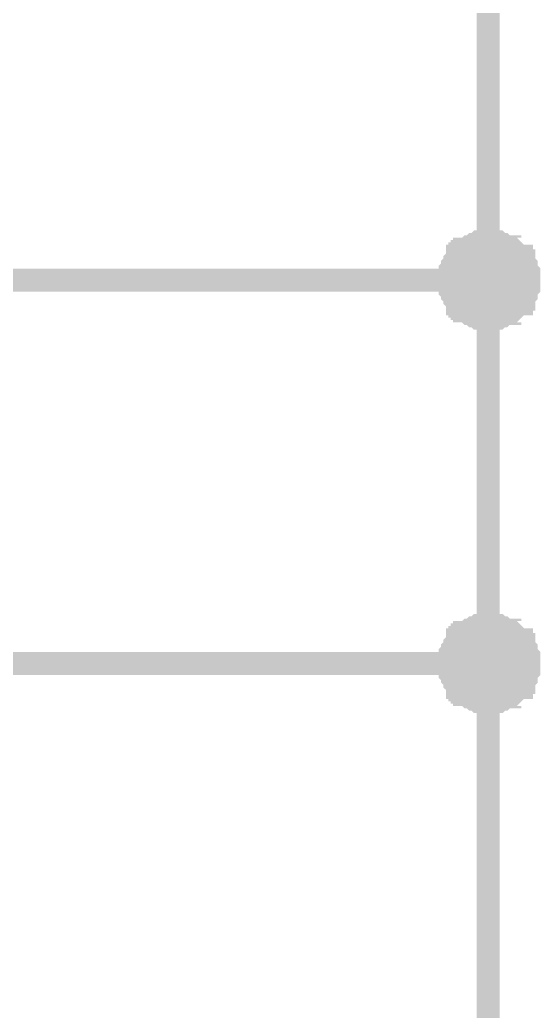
# Model space of a CAD drawing. Extents: x 260 to 1101, y 70 to 664.
# Drawn here: x 910.38 to 917.17, y 437.25 to 450.18 of the extents above; entities that cross this region are included whole.
import ezdxf

# ---------------------------------------------------------------- set-up
doc = ezdxf.new("R2010")
doc.units = 0
doc.header["$MEASUREMENT"] = 0
doc.layers.add('Sheet', color=255, linetype='CONTINUOUS')

msp = doc.modelspace()

# ---------------------------------------------------------------- linework, layer by layer
at = {"layer": 'Sheet'}
for points, const_width in [([(906.49, 451.786), (916.49, 451.786), (916.49, 446.784)], 0.3), ([(915.993, 446.784), (915.993, 446.815), (915.993, 446.847), (915.993, 446.847), (915.993, 446.878), (915.993, 446.909), (916.024, 446.94), (916.024, 446.971), (916.024, 446.971), (916.055, 447.002), (916.055, 447.033), (916.055, 447.033), (916.087, 447.064), (916.087, 447.095), (916.118, 447.095), (916.118, 447.126), (916.149, 447.126), (916.149, 447.157), (916.18, 447.157), (916.18, 447.188), (916.211, 447.188), (916.242, 447.219), (916.242, 447.219), (916.273, 447.219), (916.304, 447.25), (916.304, 447.25), (916.335, 447.25), (916.366, 447.281), (916.397, 447.281), (916.428, 447.281), (916.428, 447.281), (916.459, 447.281), (916.49, 447.281)], 0.3), ([(915.993, 446.784), (915.993, 446.815), (915.993, 446.847), (915.993, 446.847), (915.993, 446.878), (915.993, 446.909), (916.024, 446.94), (916.024, 446.971), (916.024, 446.971), (916.055, 447.002), (916.055, 447.033), (916.055, 447.033), (916.087, 447.064), (916.087, 447.095), (916.118, 447.095), (916.118, 447.126), (916.149, 447.126), (916.149, 447.157), (916.18, 447.157), (916.18, 447.188), (916.211, 447.188), (916.242, 447.219), (916.242, 447.219), (916.273, 447.219), (916.304, 447.25), (916.304, 447.25), (916.335, 447.25), (916.366, 447.281), (916.397, 447.281), (916.428, 447.281), (916.428, 447.281), (916.459, 447.281), (916.49, 447.281)], 0.3), ([(915.993, 446.784), (915.993, 446.815), (915.993, 446.847), (915.993, 446.847), (915.993, 446.878), (915.993, 446.909), (916.024, 446.94), (916.024, 446.971), (916.024, 446.971), (916.055, 447.002), (916.055, 447.033), (916.055, 447.033), (916.087, 447.064), (916.087, 447.095), (916.118, 447.095), (916.118, 447.126), (916.149, 447.126), (916.149, 447.157), (916.18, 447.157), (916.18, 447.188), (916.211, 447.188), (916.242, 447.219), (916.242, 447.219), (916.273, 447.219), (916.304, 447.25), (916.304, 447.25), (916.335, 447.25), (916.366, 447.281), (916.397, 447.281), (916.428, 447.281), (916.428, 447.281), (916.459, 447.281), (916.49, 447.281)], 0.3), ([(915.993, 446.784), (915.993, 446.815), (915.993, 446.847), (915.993, 446.847), (915.993, 446.878), (915.993, 446.909), (916.024, 446.94), (916.024, 446.971), (916.024, 446.971), (916.055, 447.002), (916.055, 447.033), (916.055, 447.033), (916.087, 447.064), (916.087, 447.095), (916.118, 447.095), (916.118, 447.126), (916.149, 447.126), (916.149, 447.157), (916.18, 447.157), (916.18, 447.188), (916.211, 447.188), (916.242, 447.219), (916.242, 447.219), (916.273, 447.219), (916.304, 447.25), (916.304, 447.25), (916.335, 447.25), (916.366, 447.281), (916.397, 447.281), (916.428, 447.281), (916.428, 447.281), (916.459, 447.281), (916.49, 447.281)], 0.3), ([(916.49, 447.281), (916.49, 447.281)], 0.3), ([(916.49, 447.281), (916.521, 447.281), (916.552, 447.281), (916.552, 447.281), (916.583, 447.281), (916.615, 447.281), (916.646, 447.25), (916.677, 447.25), (916.677, 447.25), (916.708, 447.219), (916.739, 447.219), (916.77, 447.219), (916.77, 447.188), (916.801, 447.188), (916.832, 447.157), (916.832, 447.157), (916.863, 447.126), (916.863, 447.126), (916.894, 447.095), (916.925, 447.095), (916.925, 447.064), (916.925, 447.033), (916.956, 447.033), (916.956, 447.002), (916.987, 446.971), (916.987, 446.971), (916.987, 446.94), (916.987, 446.909), (917.018, 446.878), (917.018, 446.847), (917.018, 446.847), (917.018, 446.815), (917.018, 446.784)], 0.3), ([(916.49, 447.281), (916.49, 447.281)], 0.3), ([(916.49, 447.281), (916.521, 447.281), (916.552, 447.281), (916.552, 447.281), (916.583, 447.281), (916.615, 447.281), (916.646, 447.25), (916.677, 447.25), (916.677, 447.25), (916.708, 447.219), (916.739, 447.219), (916.77, 447.219), (916.77, 447.188), (916.801, 447.188), (916.832, 447.157), (916.832, 447.157), (916.863, 447.126), (916.863, 447.126), (916.894, 447.095), (916.925, 447.095), (916.925, 447.064), (916.925, 447.033), (916.956, 447.033), (916.956, 447.002), (916.987, 446.971), (916.987, 446.971), (916.987, 446.94), (916.987, 446.909), (917.018, 446.878), (917.018, 446.847), (917.018, 446.847), (917.018, 446.815), (917.018, 446.784)], 0.3), ([(916.49, 447.281), (916.49, 447.281)], 0.3), ([(916.49, 447.281), (916.521, 447.281), (916.552, 447.281), (916.552, 447.281), (916.583, 447.281), (916.615, 447.281), (916.646, 447.25), (916.677, 447.25), (916.677, 447.25), (916.708, 447.219), (916.739, 447.219), (916.77, 447.219), (916.77, 447.188), (916.801, 447.188), (916.832, 447.157), (916.832, 447.157), (916.863, 447.126), (916.863, 447.126), (916.894, 447.095), (916.925, 447.095), (916.925, 447.064), (916.925, 447.033), (916.956, 447.033), (916.956, 447.002), (916.987, 446.971), (916.987, 446.971), (916.987, 446.94), (916.987, 446.909), (917.018, 446.878), (917.018, 446.847), (917.018, 446.847), (917.018, 446.815), (917.018, 446.784)], 0.3), ([(916.49, 447.281), (916.49, 447.281)], 0.3), ([(916.49, 447.281), (916.521, 447.281), (916.552, 447.281), (916.552, 447.281), (916.583, 447.281), (916.615, 447.281), (916.646, 447.25), (916.677, 447.25), (916.677, 447.25), (916.708, 447.219), (916.739, 447.219), (916.77, 447.219), (916.77, 447.188), (916.801, 447.188), (916.832, 447.157), (916.832, 447.157), (916.863, 447.126), (916.863, 447.126), (916.894, 447.095), (916.925, 447.095), (916.925, 447.064), (916.925, 447.033), (916.956, 447.033), (916.956, 447.002), (916.987, 446.971), (916.987, 446.971), (916.987, 446.94), (916.987, 446.909), (917.018, 446.878), (917.018, 446.847), (917.018, 446.847), (917.018, 446.815), (917.018, 446.784)], 0.3), ([(915.993, 446.784), (915.993, 446.815), (915.993, 446.847), (915.993, 446.847), (915.993, 446.878), (915.993, 446.909), (916.024, 446.94), (916.024, 446.971), (916.024, 446.971), (916.055, 447.002), (916.055, 447.033), (916.055, 447.033), (916.087, 447.064), (916.087, 447.095), (916.118, 447.095), (916.118, 447.126), (916.149, 447.126), (916.149, 447.157), (916.18, 447.157), (916.18, 447.188), (916.211, 447.188), (916.242, 447.219), (916.242, 447.219), (916.273, 447.219), (916.304, 447.25), (916.304, 447.25), (916.335, 447.25), (916.366, 447.281), (916.397, 447.281), (916.428, 447.281), (916.428, 447.281), (916.459, 447.281), (916.49, 447.281)], 0.0991), ([(915.993, 446.784), (915.993, 446.815), (915.993, 446.847), (915.993, 446.847), (915.993, 446.878), (915.993, 446.909), (916.024, 446.94), (916.024, 446.971), (916.024, 446.971), (916.055, 447.002), (916.055, 447.033), (916.055, 447.033), (916.087, 447.064), (916.087, 447.095), (916.118, 447.095), (916.118, 447.126), (916.149, 447.126), (916.149, 447.157), (916.18, 447.157), (916.18, 447.188), (916.211, 447.188), (916.242, 447.219), (916.242, 447.219), (916.273, 447.219), (916.304, 447.25), (916.304, 447.25), (916.335, 447.25), (916.366, 447.281), (916.397, 447.281), (916.428, 447.281), (916.428, 447.281), (916.459, 447.281), (916.49, 447.281)], 0.0991), ([(915.993, 446.784), (915.993, 446.815), (915.993, 446.847), (915.993, 446.847), (915.993, 446.878), (915.993, 446.909), (916.024, 446.94), (916.024, 446.971), (916.024, 446.971), (916.055, 447.002), (916.055, 447.033), (916.055, 447.033), (916.087, 447.064), (916.087, 447.095), (916.118, 447.095), (916.118, 447.126), (916.149, 447.126), (916.149, 447.157), (916.18, 447.157), (916.18, 447.188), (916.211, 447.188), (916.242, 447.219), (916.242, 447.219), (916.273, 447.219), (916.304, 447.25), (916.304, 447.25), (916.335, 447.25), (916.366, 447.281), (916.397, 447.281), (916.428, 447.281), (916.428, 447.281), (916.459, 447.281), (916.49, 447.281)], 0.0991), ([(915.993, 446.784), (915.993, 446.815), (915.993, 446.847), (915.993, 446.847), (915.993, 446.878), (915.993, 446.909), (916.024, 446.94), (916.024, 446.971), (916.024, 446.971), (916.055, 447.002), (916.055, 447.033), (916.055, 447.033), (916.087, 447.064), (916.087, 447.095), (916.118, 447.095), (916.118, 447.126), (916.149, 447.126), (916.149, 447.157), (916.18, 447.157), (916.18, 447.188), (916.211, 447.188), (916.242, 447.219), (916.242, 447.219), (916.273, 447.219), (916.304, 447.25), (916.304, 447.25), (916.335, 447.25), (916.366, 447.281), (916.397, 447.281), (916.428, 447.281), (916.428, 447.281), (916.459, 447.281), (916.49, 447.281)], 0.0991), ([(916.49, 447.281), (916.49, 447.281)], 0.0991), ([(916.49, 447.281), (916.521, 447.281), (916.552, 447.281), (916.552, 447.281), (916.583, 447.281), (916.615, 447.281), (916.646, 447.25), (916.677, 447.25), (916.677, 447.25), (916.708, 447.219), (916.739, 447.219), (916.77, 447.219), (916.77, 447.188), (916.801, 447.188), (916.832, 447.157), (916.832, 447.157), (916.863, 447.126), (916.863, 447.126), (916.894, 447.095), (916.925, 447.095), (916.925, 447.064), (916.925, 447.033), (916.956, 447.033), (916.956, 447.002), (916.987, 446.971), (916.987, 446.971), (916.987, 446.94), (916.987, 446.909), (917.018, 446.878), (917.018, 446.847), (917.018, 446.847), (917.018, 446.815), (917.018, 446.784)], 0.0991), ([(916.49, 447.281), (916.49, 447.281)], 0.0991), ([(916.49, 447.281), (916.521, 447.281), (916.552, 447.281), (916.552, 447.281), (916.583, 447.281), (916.615, 447.281), (916.646, 447.25), (916.677, 447.25), (916.677, 447.25), (916.708, 447.219), (916.739, 447.219), (916.77, 447.219), (916.77, 447.188), (916.801, 447.188), (916.832, 447.157), (916.832, 447.157), (916.863, 447.126), (916.863, 447.126), (916.894, 447.095), (916.925, 447.095), (916.925, 447.064), (916.925, 447.033), (916.956, 447.033), (916.956, 447.002), (916.987, 446.971), (916.987, 446.971), (916.987, 446.94), (916.987, 446.909), (917.018, 446.878), (917.018, 446.847), (917.018, 446.847), (917.018, 446.815), (917.018, 446.784)], 0.0991), ([(916.49, 447.281), (916.49, 447.281)], 0.0991), ([(916.49, 447.281), (916.521, 447.281), (916.552, 447.281), (916.552, 447.281), (916.583, 447.281), (916.615, 447.281), (916.646, 447.25), (916.677, 447.25), (916.677, 447.25), (916.708, 447.219), (916.739, 447.219), (916.77, 447.219), (916.77, 447.188), (916.801, 447.188), (916.832, 447.157), (916.832, 447.157), (916.863, 447.126), (916.863, 447.126), (916.894, 447.095), (916.925, 447.095), (916.925, 447.064), (916.925, 447.033), (916.956, 447.033), (916.956, 447.002), (916.987, 446.971), (916.987, 446.971), (916.987, 446.94), (916.987, 446.909), (917.018, 446.878), (917.018, 446.847), (917.018, 446.847), (917.018, 446.815), (917.018, 446.784)], 0.0991), ([(916.49, 447.281), (916.49, 447.281)], 0.0991), ([(916.49, 447.281), (916.521, 447.281), (916.552, 447.281), (916.552, 447.281), (916.583, 447.281), (916.615, 447.281), (916.646, 447.25), (916.677, 447.25), (916.677, 447.25), (916.708, 447.219), (916.739, 447.219), (916.77, 447.219), (916.77, 447.188), (916.801, 447.188), (916.832, 447.157), (916.832, 447.157), (916.863, 447.126), (916.863, 447.126), (916.894, 447.095), (916.925, 447.095), (916.925, 447.064), (916.925, 447.033), (916.956, 447.033), (916.956, 447.002), (916.987, 446.971), (916.987, 446.971), (916.987, 446.94), (916.987, 446.909), (917.018, 446.878), (917.018, 446.847), (917.018, 446.847), (917.018, 446.815), (917.018, 446.784)], 0.0991), ([(916.49, 441.783), (916.49, 446.784), (906.49, 446.784)], 0.3), ([(916.49, 446.287), (916.459, 446.287), (916.428, 446.287), (916.428, 446.287), (916.397, 446.287), (916.366, 446.287), (916.335, 446.318), (916.304, 446.318), (916.304, 446.318), (916.273, 446.349), (916.242, 446.349), (916.242, 446.349), (916.211, 446.381), (916.18, 446.381), (916.18, 446.412), (916.149, 446.412), (916.149, 446.443), (916.118, 446.443), (916.118, 446.474), (916.087, 446.474), (916.087, 446.505), (916.055, 446.536), (916.055, 446.536), (916.055, 446.567), (916.024, 446.598), (916.024, 446.598), (916.024, 446.629), (915.993, 446.66), (915.993, 446.691), (915.993, 446.722), (915.993, 446.722), (915.993, 446.753), (915.993, 446.784)], 0.3), ([(915.993, 446.784), (915.993, 446.784)], 0.3), ([(916.49, 446.287), (916.459, 446.287), (916.428, 446.287), (916.428, 446.287), (916.397, 446.287), (916.366, 446.287), (916.335, 446.318), (916.304, 446.318), (916.304, 446.318), (916.273, 446.349), (916.242, 446.349), (916.242, 446.349), (916.211, 446.381), (916.18, 446.381), (916.18, 446.412), (916.149, 446.412), (916.149, 446.443), (916.118, 446.443), (916.118, 446.474), (916.087, 446.474), (916.087, 446.505), (916.055, 446.536), (916.055, 446.536), (916.055, 446.567), (916.024, 446.598), (916.024, 446.598), (916.024, 446.629), (915.993, 446.66), (915.993, 446.691), (915.993, 446.722), (915.993, 446.722), (915.993, 446.753), (915.993, 446.784)], 0.3), ([(915.993, 446.784), (915.993, 446.784)], 0.3), ([(916.49, 446.287), (916.459, 446.287), (916.428, 446.287), (916.428, 446.287), (916.397, 446.287), (916.366, 446.287), (916.335, 446.318), (916.304, 446.318), (916.304, 446.318), (916.273, 446.349), (916.242, 446.349), (916.242, 446.349), (916.211, 446.381), (916.18, 446.381), (916.18, 446.412), (916.149, 446.412), (916.149, 446.443), (916.118, 446.443), (916.118, 446.474), (916.087, 446.474), (916.087, 446.505), (916.055, 446.536), (916.055, 446.536), (916.055, 446.567), (916.024, 446.598), (916.024, 446.598), (916.024, 446.629), (915.993, 446.66), (915.993, 446.691), (915.993, 446.722), (915.993, 446.722), (915.993, 446.753), (915.993, 446.784)], 0.3), ([(915.993, 446.784), (915.993, 446.784)], 0.3), ([(916.49, 446.287), (916.459, 446.287), (916.428, 446.287), (916.428, 446.287), (916.397, 446.287), (916.366, 446.287), (916.335, 446.318), (916.304, 446.318), (916.304, 446.318), (916.273, 446.349), (916.242, 446.349), (916.242, 446.349), (916.211, 446.381), (916.18, 446.381), (916.18, 446.412), (916.149, 446.412), (916.149, 446.443), (916.118, 446.443), (916.118, 446.474), (916.087, 446.474), (916.087, 446.505), (916.055, 446.536), (916.055, 446.536), (916.055, 446.567), (916.024, 446.598), (916.024, 446.598), (916.024, 446.629), (915.993, 446.66), (915.993, 446.691), (915.993, 446.722), (915.993, 446.722), (915.993, 446.753), (915.993, 446.784)], 0.3), ([(915.993, 446.784), (915.993, 446.784)], 0.3), ([(917.018, 446.784), (917.018, 446.753), (917.018, 446.722), (917.018, 446.722), (917.018, 446.691), (916.987, 446.66), (916.987, 446.629), (916.987, 446.598), (916.987, 446.598), (916.956, 446.567), (916.956, 446.536), (916.925, 446.536), (916.925, 446.505), (916.925, 446.474), (916.894, 446.474), (916.863, 446.443), (916.863, 446.443), (916.832, 446.412), (916.832, 446.412), (916.801, 446.381), (916.77, 446.381), (916.77, 446.349), (916.739, 446.349), (916.708, 446.349), (916.677, 446.318), (916.677, 446.318), (916.646, 446.318), (916.615, 446.287), (916.583, 446.287), (916.552, 446.287), (916.552, 446.287), (916.521, 446.287), (916.49, 446.287)], 0.3), ([(917.018, 446.784), (917.018, 446.753), (917.018, 446.722), (917.018, 446.722), (917.018, 446.691), (916.987, 446.66), (916.987, 446.629), (916.987, 446.598), (916.987, 446.598), (916.956, 446.567), (916.956, 446.536), (916.925, 446.536), (916.925, 446.505), (916.925, 446.474), (916.894, 446.474), (916.863, 446.443), (916.863, 446.443), (916.832, 446.412), (916.832, 446.412), (916.801, 446.381), (916.77, 446.381), (916.77, 446.349), (916.739, 446.349), (916.708, 446.349), (916.677, 446.318), (916.677, 446.318), (916.646, 446.318), (916.615, 446.287), (916.583, 446.287), (916.552, 446.287), (916.552, 446.287), (916.521, 446.287), (916.49, 446.287)], 0.3), ([(917.018, 446.784), (917.018, 446.753), (917.018, 446.722), (917.018, 446.722), (917.018, 446.691), (916.987, 446.66), (916.987, 446.629), (916.987, 446.598), (916.987, 446.598), (916.956, 446.567), (916.956, 446.536), (916.925, 446.536), (916.925, 446.505), (916.925, 446.474), (916.894, 446.474), (916.863, 446.443), (916.863, 446.443), (916.832, 446.412), (916.832, 446.412), (916.801, 446.381), (916.77, 446.381), (916.77, 446.349), (916.739, 446.349), (916.708, 446.349), (916.677, 446.318), (916.677, 446.318), (916.646, 446.318), (916.615, 446.287), (916.583, 446.287), (916.552, 446.287), (916.552, 446.287), (916.521, 446.287), (916.49, 446.287)], 0.3), ([(917.018, 446.784), (917.018, 446.753), (917.018, 446.722), (917.018, 446.722), (917.018, 446.691), (916.987, 446.66), (916.987, 446.629), (916.987, 446.598), (916.987, 446.598), (916.956, 446.567), (916.956, 446.536), (916.925, 446.536), (916.925, 446.505), (916.925, 446.474), (916.894, 446.474), (916.863, 446.443), (916.863, 446.443), (916.832, 446.412), (916.832, 446.412), (916.801, 446.381), (916.77, 446.381), (916.77, 446.349), (916.739, 446.349), (916.708, 446.349), (916.677, 446.318), (916.677, 446.318), (916.646, 446.318), (916.615, 446.287), (916.583, 446.287), (916.552, 446.287), (916.552, 446.287), (916.521, 446.287), (916.49, 446.287)], 0.3), ([(917.018, 446.784), (917.018, 446.784), (917.018, 446.784), (917.018, 446.784), (917.018, 446.784), (917.018, 446.784), (917.018, 446.784), (917.018, 446.784), (917.018, 446.784), (917.018, 446.784), (917.018, 446.784), (917.018, 446.784), (917.018, 446.784), (917.018, 446.784), (917.018, 446.784), (917.018, 446.784), (917.018, 446.784), (917.018, 446.784), (917.018, 446.784), (917.018, 446.784), (917.018, 446.784), (917.018, 446.784), (917.018, 446.784), (917.018, 446.784), (917.018, 446.784), (917.018, 446.784), (917.018, 446.784), (917.018, 446.784), (917.018, 446.784), (917.018, 446.784), (917.018, 446.784), (917.018, 446.784), (917.018, 446.784)], 0.3), ([(917.018, 446.784), (917.018, 446.784)], 0.3), ([(917.018, 446.784), (917.018, 446.784), (917.018, 446.784), (917.018, 446.784), (917.018, 446.784), (917.018, 446.784), (917.018, 446.784), (917.018, 446.784), (917.018, 446.784), (917.018, 446.784), (917.018, 446.784), (917.018, 446.784), (917.018, 446.784), (917.018, 446.784), (917.018, 446.784), (917.018, 446.784), (917.018, 446.784), (917.018, 446.784), (917.018, 446.784), (917.018, 446.784), (917.018, 446.784), (917.018, 446.784), (917.018, 446.784), (917.018, 446.784), (917.018, 446.784), (917.018, 446.784), (917.018, 446.784), (917.018, 446.784), (917.018, 446.784), (917.018, 446.784), (917.018, 446.784), (917.018, 446.784), (917.018, 446.784)], 0.3), ([(917.018, 446.784), (917.018, 446.784)], 0.3), ([(917.018, 446.784), (917.018, 446.784), (917.018, 446.784), (917.018, 446.784), (917.018, 446.784), (917.018, 446.784), (917.018, 446.784), (917.018, 446.784), (917.018, 446.784), (917.018, 446.784), (917.018, 446.784), (917.018, 446.784), (917.018, 446.784), (917.018, 446.784), (917.018, 446.784), (917.018, 446.784), (917.018, 446.784), (917.018, 446.784), (917.018, 446.784), (917.018, 446.784), (917.018, 446.784), (917.018, 446.784), (917.018, 446.784), (917.018, 446.784), (917.018, 446.784), (917.018, 446.784), (917.018, 446.784), (917.018, 446.784), (917.018, 446.784), (917.018, 446.784), (917.018, 446.784), (917.018, 446.784), (917.018, 446.784)], 0.3), ([(917.018, 446.784), (917.018, 446.784)], 0.3), ([(917.018, 446.784), (917.018, 446.784), (917.018, 446.784), (917.018, 446.784), (917.018, 446.784), (917.018, 446.784), (917.018, 446.784), (917.018, 446.784), (917.018, 446.784), (917.018, 446.784), (917.018, 446.784), (917.018, 446.784), (917.018, 446.784), (917.018, 446.784), (917.018, 446.784), (917.018, 446.784), (917.018, 446.784), (917.018, 446.784), (917.018, 446.784), (917.018, 446.784), (917.018, 446.784), (917.018, 446.784), (917.018, 446.784), (917.018, 446.784), (917.018, 446.784), (917.018, 446.784), (917.018, 446.784), (917.018, 446.784), (917.018, 446.784), (917.018, 446.784), (917.018, 446.784), (917.018, 446.784), (917.018, 446.784)], 0.3), ([(917.018, 446.784), (917.018, 446.784)], 0.3), ([(916.49, 446.287), (916.459, 446.287), (916.428, 446.287), (916.428, 446.287), (916.397, 446.287), (916.366, 446.287), (916.335, 446.318), (916.304, 446.318), (916.304, 446.318), (916.273, 446.349), (916.242, 446.349), (916.242, 446.349), (916.211, 446.381), (916.18, 446.381), (916.18, 446.412), (916.149, 446.412), (916.149, 446.443), (916.118, 446.443), (916.118, 446.474), (916.087, 446.474), (916.087, 446.505), (916.055, 446.536), (916.055, 446.536), (916.055, 446.567), (916.024, 446.598), (916.024, 446.598), (916.024, 446.629), (915.993, 446.66), (915.993, 446.691), (915.993, 446.722), (915.993, 446.722), (915.993, 446.753), (915.993, 446.784)], 0.0991), ([(915.993, 446.784), (915.993, 446.784)], 0.0991), ([(916.49, 446.287), (916.459, 446.287), (916.428, 446.287), (916.428, 446.287), (916.397, 446.287), (916.366, 446.287), (916.335, 446.318), (916.304, 446.318), (916.304, 446.318), (916.273, 446.349), (916.242, 446.349), (916.242, 446.349), (916.211, 446.381), (916.18, 446.381), (916.18, 446.412), (916.149, 446.412), (916.149, 446.443), (916.118, 446.443), (916.118, 446.474), (916.087, 446.474), (916.087, 446.505), (916.055, 446.536), (916.055, 446.536), (916.055, 446.567), (916.024, 446.598), (916.024, 446.598), (916.024, 446.629), (915.993, 446.66), (915.993, 446.691), (915.993, 446.722), (915.993, 446.722), (915.993, 446.753), (915.993, 446.784)], 0.0991), ([(915.993, 446.784), (915.993, 446.784)], 0.0991), ([(916.49, 446.287), (916.459, 446.287), (916.428, 446.287), (916.428, 446.287), (916.397, 446.287), (916.366, 446.287), (916.335, 446.318), (916.304, 446.318), (916.304, 446.318), (916.273, 446.349), (916.242, 446.349), (916.242, 446.349), (916.211, 446.381), (916.18, 446.381), (916.18, 446.412), (916.149, 446.412), (916.149, 446.443), (916.118, 446.443), (916.118, 446.474), (916.087, 446.474), (916.087, 446.505), (916.055, 446.536), (916.055, 446.536), (916.055, 446.567), (916.024, 446.598), (916.024, 446.598), (916.024, 446.629), (915.993, 446.66), (915.993, 446.691), (915.993, 446.722), (915.993, 446.722), (915.993, 446.753), (915.993, 446.784)], 0.0991), ([(915.993, 446.784), (915.993, 446.784)], 0.0991), ([(916.49, 446.287), (916.459, 446.287), (916.428, 446.287), (916.428, 446.287), (916.397, 446.287), (916.366, 446.287), (916.335, 446.318), (916.304, 446.318), (916.304, 446.318), (916.273, 446.349), (916.242, 446.349), (916.242, 446.349), (916.211, 446.381), (916.18, 446.381), (916.18, 446.412), (916.149, 446.412), (916.149, 446.443), (916.118, 446.443), (916.118, 446.474), (916.087, 446.474), (916.087, 446.505), (916.055, 446.536), (916.055, 446.536), (916.055, 446.567), (916.024, 446.598), (916.024, 446.598), (916.024, 446.629), (915.993, 446.66), (915.993, 446.691), (915.993, 446.722), (915.993, 446.722), (915.993, 446.753), (915.993, 446.784)], 0.0991), ([(915.993, 446.784), (915.993, 446.784)], 0.0991), ([(917.018, 446.784), (917.018, 446.753), (917.018, 446.722), (917.018, 446.722), (917.018, 446.691), (916.987, 446.66), (916.987, 446.629), (916.987, 446.598), (916.987, 446.598), (916.956, 446.567), (916.956, 446.536), (916.925, 446.536), (916.925, 446.505), (916.925, 446.474), (916.894, 446.474), (916.863, 446.443), (916.863, 446.443), (916.832, 446.412), (916.832, 446.412), (916.801, 446.381), (916.77, 446.381), (916.77, 446.349), (916.739, 446.349), (916.708, 446.349), (916.677, 446.318), (916.677, 446.318), (916.646, 446.318), (916.615, 446.287), (916.583, 446.287), (916.552, 446.287), (916.552, 446.287), (916.521, 446.287), (916.49, 446.287)], 0.0991), ([(917.018, 446.784), (917.018, 446.753), (917.018, 446.722), (917.018, 446.722), (917.018, 446.691), (916.987, 446.66), (916.987, 446.629), (916.987, 446.598), (916.987, 446.598), (916.956, 446.567), (916.956, 446.536), (916.925, 446.536), (916.925, 446.505), (916.925, 446.474), (916.894, 446.474), (916.863, 446.443), (916.863, 446.443), (916.832, 446.412), (916.832, 446.412), (916.801, 446.381), (916.77, 446.381), (916.77, 446.349), (916.739, 446.349), (916.708, 446.349), (916.677, 446.318), (916.677, 446.318), (916.646, 446.318), (916.615, 446.287), (916.583, 446.287), (916.552, 446.287), (916.552, 446.287), (916.521, 446.287), (916.49, 446.287)], 0.0991), ([(917.018, 446.784), (917.018, 446.753), (917.018, 446.722), (917.018, 446.722), (917.018, 446.691), (916.987, 446.66), (916.987, 446.629), (916.987, 446.598), (916.987, 446.598), (916.956, 446.567), (916.956, 446.536), (916.925, 446.536), (916.925, 446.505), (916.925, 446.474), (916.894, 446.474), (916.863, 446.443), (916.863, 446.443), (916.832, 446.412), (916.832, 446.412), (916.801, 446.381), (916.77, 446.381), (916.77, 446.349), (916.739, 446.349), (916.708, 446.349), (916.677, 446.318), (916.677, 446.318), (916.646, 446.318), (916.615, 446.287), (916.583, 446.287), (916.552, 446.287), (916.552, 446.287), (916.521, 446.287), (916.49, 446.287)], 0.0991), ([(917.018, 446.784), (917.018, 446.753), (917.018, 446.722), (917.018, 446.722), (917.018, 446.691), (916.987, 446.66), (916.987, 446.629), (916.987, 446.598), (916.987, 446.598), (916.956, 446.567), (916.956, 446.536), (916.925, 446.536), (916.925, 446.505), (916.925, 446.474), (916.894, 446.474), (916.863, 446.443), (916.863, 446.443), (916.832, 446.412), (916.832, 446.412), (916.801, 446.381), (916.77, 446.381), (916.77, 446.349), (916.739, 446.349), (916.708, 446.349), (916.677, 446.318), (916.677, 446.318), (916.646, 446.318), (916.615, 446.287), (916.583, 446.287), (916.552, 446.287), (916.552, 446.287), (916.521, 446.287), (916.49, 446.287)], 0.0991), ([(917.018, 446.784), (917.018, 446.784), (917.018, 446.784), (917.018, 446.784), (917.018, 446.784), (917.018, 446.784), (917.018, 446.784), (917.018, 446.784), (917.018, 446.784), (917.018, 446.784), (917.018, 446.784), (917.018, 446.784), (917.018, 446.784), (917.018, 446.784), (917.018, 446.784), (917.018, 446.784), (917.018, 446.784), (917.018, 446.784), (917.018, 446.784), (917.018, 446.784), (917.018, 446.784), (917.018, 446.784), (917.018, 446.784), (917.018, 446.784), (917.018, 446.784), (917.018, 446.784), (917.018, 446.784), (917.018, 446.784), (917.018, 446.784), (917.018, 446.784), (917.018, 446.784), (917.018, 446.784), (917.018, 446.784)], 0.0991), ([(917.018, 446.784), (917.018, 446.784)], 0.0991), ([(917.018, 446.784), (917.018, 446.784), (917.018, 446.784), (917.018, 446.784), (917.018, 446.784), (917.018, 446.784), (917.018, 446.784), (917.018, 446.784), (917.018, 446.784), (917.018, 446.784), (917.018, 446.784), (917.018, 446.784), (917.018, 446.784), (917.018, 446.784), (917.018, 446.784), (917.018, 446.784), (917.018, 446.784), (917.018, 446.784), (917.018, 446.784), (917.018, 446.784), (917.018, 446.784), (917.018, 446.784), (917.018, 446.784), (917.018, 446.784), (917.018, 446.784), (917.018, 446.784), (917.018, 446.784), (917.018, 446.784), (917.018, 446.784), (917.018, 446.784), (917.018, 446.784), (917.018, 446.784), (917.018, 446.784)], 0.0991), ([(917.018, 446.784), (917.018, 446.784)], 0.0991), ([(917.018, 446.784), (917.018, 446.784), (917.018, 446.784), (917.018, 446.784), (917.018, 446.784), (917.018, 446.784), (917.018, 446.784), (917.018, 446.784), (917.018, 446.784), (917.018, 446.784), (917.018, 446.784), (917.018, 446.784), (917.018, 446.784), (917.018, 446.784), (917.018, 446.784), (917.018, 446.784), (917.018, 446.784), (917.018, 446.784), (917.018, 446.784), (917.018, 446.784), (917.018, 446.784), (917.018, 446.784), (917.018, 446.784), (917.018, 446.784), (917.018, 446.784), (917.018, 446.784), (917.018, 446.784), (917.018, 446.784), (917.018, 446.784), (917.018, 446.784), (917.018, 446.784), (917.018, 446.784), (917.018, 446.784)], 0.0991), ([(917.018, 446.784), (917.018, 446.784)], 0.0991), ([(917.018, 446.784), (917.018, 446.784), (917.018, 446.784), (917.018, 446.784), (917.018, 446.784), (917.018, 446.784), (917.018, 446.784), (917.018, 446.784), (917.018, 446.784), (917.018, 446.784), (917.018, 446.784), (917.018, 446.784), (917.018, 446.784), (917.018, 446.784), (917.018, 446.784), (917.018, 446.784), (917.018, 446.784), (917.018, 446.784), (917.018, 446.784), (917.018, 446.784), (917.018, 446.784), (917.018, 446.784), (917.018, 446.784), (917.018, 446.784), (917.018, 446.784), (917.018, 446.784), (917.018, 446.784), (917.018, 446.784), (917.018, 446.784), (917.018, 446.784), (917.018, 446.784), (917.018, 446.784), (917.018, 446.784)], 0.0991), ([(917.018, 446.784), (917.018, 446.784)], 0.0991), ([(915.993, 441.783), (915.993, 441.814), (915.993, 441.845), (915.993, 441.845), (915.993, 441.876), (915.993, 441.907), (916.024, 441.938), (916.024, 441.969), (916.024, 441.969), (916.055, 442), (916.055, 442.031), (916.055, 442.031), (916.087, 442.062), (916.087, 442.093), (916.118, 442.093), (916.118, 442.124), (916.149, 442.124), (916.149, 442.155), (916.18, 442.155), (916.18, 442.187), (916.211, 442.187), (916.242, 442.218), (916.242, 442.218), (916.273, 442.218), (916.304, 442.249), (916.304, 442.249), (916.335, 442.249), (916.366, 442.28), (916.397, 442.28), (916.428, 442.28), (916.428, 442.28), (916.459, 442.28), (916.49, 442.28)], 0.3), ([(915.993, 441.783), (915.993, 441.814), (915.993, 441.845), (915.993, 441.845), (915.993, 441.876), (915.993, 441.907), (916.024, 441.938), (916.024, 441.969), (916.024, 441.969), (916.055, 442), (916.055, 442.031), (916.055, 442.031), (916.087, 442.062), (916.087, 442.093), (916.118, 442.093), (916.118, 442.124), (916.149, 442.124), (916.149, 442.155), (916.18, 442.155), (916.18, 442.187), (916.211, 442.187), (916.242, 442.218), (916.242, 442.218), (916.273, 442.218), (916.304, 442.249), (916.304, 442.249), (916.335, 442.249), (916.366, 442.28), (916.397, 442.28), (916.428, 442.28), (916.428, 442.28), (916.459, 442.28), (916.49, 442.28)], 0.3), ([(915.993, 441.783), (915.993, 441.814), (915.993, 441.845), (915.993, 441.845), (915.993, 441.876), (915.993, 441.907), (916.024, 441.938), (916.024, 441.969), (916.024, 441.969), (916.055, 442), (916.055, 442.031), (916.055, 442.031), (916.087, 442.062), (916.087, 442.093), (916.118, 442.093), (916.118, 442.124), (916.149, 442.124), (916.149, 442.155), (916.18, 442.155), (916.18, 442.187), (916.211, 442.187), (916.242, 442.218), (916.242, 442.218), (916.273, 442.218), (916.304, 442.249), (916.304, 442.249), (916.335, 442.249), (916.366, 442.28), (916.397, 442.28), (916.428, 442.28), (916.428, 442.28), (916.459, 442.28), (916.49, 442.28)], 0.3), ([(915.993, 441.783), (915.993, 441.814), (915.993, 441.845), (915.993, 441.845), (915.993, 441.876), (915.993, 441.907), (916.024, 441.938), (916.024, 441.969), (916.024, 441.969), (916.055, 442), (916.055, 442.031), (916.055, 442.031), (916.087, 442.062), (916.087, 442.093), (916.118, 442.093), (916.118, 442.124), (916.149, 442.124), (916.149, 442.155), (916.18, 442.155), (916.18, 442.187), (916.211, 442.187), (916.242, 442.218), (916.242, 442.218), (916.273, 442.218), (916.304, 442.249), (916.304, 442.249), (916.335, 442.249), (916.366, 442.28), (916.397, 442.28), (916.428, 442.28), (916.428, 442.28), (916.459, 442.28), (916.49, 442.28)], 0.3), ([(916.49, 442.28), (916.49, 442.28)], 0.3), ([(916.49, 442.28), (916.521, 442.28), (916.552, 442.28), (916.552, 442.28), (916.583, 442.28), (916.615, 442.28), (916.646, 442.249), (916.677, 442.249), (916.677, 442.249), (916.708, 442.218), (916.739, 442.218), (916.77, 442.218), (916.77, 442.187), (916.801, 442.187), (916.832, 442.155), (916.832, 442.155), (916.863, 442.124), (916.863, 442.124), (916.894, 442.093), (916.925, 442.093), (916.925, 442.062), (916.925, 442.031), (916.956, 442.031), (916.956, 442), (916.987, 441.969), (916.987, 441.969), (916.987, 441.938), (916.987, 441.907), (917.018, 441.876), (917.018, 441.845), (917.018, 441.845), (917.018, 441.814), (917.018, 441.783)], 0.3), ([(916.49, 442.28), (916.49, 442.28)], 0.3), ([(916.49, 442.28), (916.521, 442.28), (916.552, 442.28), (916.552, 442.28), (916.583, 442.28), (916.615, 442.28), (916.646, 442.249), (916.677, 442.249), (916.677, 442.249), (916.708, 442.218), (916.739, 442.218), (916.77, 442.218), (916.77, 442.187), (916.801, 442.187), (916.832, 442.155), (916.832, 442.155), (916.863, 442.124), (916.863, 442.124), (916.894, 442.093), (916.925, 442.093), (916.925, 442.062), (916.925, 442.031), (916.956, 442.031), (916.956, 442), (916.987, 441.969), (916.987, 441.969), (916.987, 441.938), (916.987, 441.907), (917.018, 441.876), (917.018, 441.845), (917.018, 441.845), (917.018, 441.814), (917.018, 441.783)], 0.3), ([(916.49, 442.28), (916.49, 442.28)], 0.3), ([(916.49, 442.28), (916.521, 442.28), (916.552, 442.28), (916.552, 442.28), (916.583, 442.28), (916.615, 442.28), (916.646, 442.249), (916.677, 442.249), (916.677, 442.249), (916.708, 442.218), (916.739, 442.218), (916.77, 442.218), (916.77, 442.187), (916.801, 442.187), (916.832, 442.155), (916.832, 442.155), (916.863, 442.124), (916.863, 442.124), (916.894, 442.093), (916.925, 442.093), (916.925, 442.062), (916.925, 442.031), (916.956, 442.031), (916.956, 442), (916.987, 441.969), (916.987, 441.969), (916.987, 441.938), (916.987, 441.907), (917.018, 441.876), (917.018, 441.845), (917.018, 441.845), (917.018, 441.814), (917.018, 441.783)], 0.3), ([(916.49, 442.28), (916.49, 442.28)], 0.3), ([(916.49, 442.28), (916.521, 442.28), (916.552, 442.28), (916.552, 442.28), (916.583, 442.28), (916.615, 442.28), (916.646, 442.249), (916.677, 442.249), (916.677, 442.249), (916.708, 442.218), (916.739, 442.218), (916.77, 442.218), (916.77, 442.187), (916.801, 442.187), (916.832, 442.155), (916.832, 442.155), (916.863, 442.124), (916.863, 442.124), (916.894, 442.093), (916.925, 442.093), (916.925, 442.062), (916.925, 442.031), (916.956, 442.031), (916.956, 442), (916.987, 441.969), (916.987, 441.969), (916.987, 441.938), (916.987, 441.907), (917.018, 441.876), (917.018, 441.845), (917.018, 441.845), (917.018, 441.814), (917.018, 441.783)], 0.3), ([(915.993, 441.783), (915.993, 441.814), (915.993, 441.845), (915.993, 441.845), (915.993, 441.876), (915.993, 441.907), (916.024, 441.938), (916.024, 441.969), (916.024, 441.969), (916.055, 442), (916.055, 442.031), (916.055, 442.031), (916.087, 442.062), (916.087, 442.093), (916.118, 442.093), (916.118, 442.124), (916.149, 442.124), (916.149, 442.155), (916.18, 442.155), (916.18, 442.187), (916.211, 442.187), (916.242, 442.218), (916.242, 442.218), (916.273, 442.218), (916.304, 442.249), (916.304, 442.249), (916.335, 442.249), (916.366, 442.28), (916.397, 442.28), (916.428, 442.28), (916.428, 442.28), (916.459, 442.28), (916.49, 442.28)], 0.0991), ([(915.993, 441.783), (915.993, 441.814), (915.993, 441.845), (915.993, 441.845), (915.993, 441.876), (915.993, 441.907), (916.024, 441.938), (916.024, 441.969), (916.024, 441.969), (916.055, 442), (916.055, 442.031), (916.055, 442.031), (916.087, 442.062), (916.087, 442.093), (916.118, 442.093), (916.118, 442.124), (916.149, 442.124), (916.149, 442.155), (916.18, 442.155), (916.18, 442.187), (916.211, 442.187), (916.242, 442.218), (916.242, 442.218), (916.273, 442.218), (916.304, 442.249), (916.304, 442.249), (916.335, 442.249), (916.366, 442.28), (916.397, 442.28), (916.428, 442.28), (916.428, 442.28), (916.459, 442.28), (916.49, 442.28)], 0.0991), ([(915.993, 441.783), (915.993, 441.814), (915.993, 441.845), (915.993, 441.845), (915.993, 441.876), (915.993, 441.907), (916.024, 441.938), (916.024, 441.969), (916.024, 441.969), (916.055, 442), (916.055, 442.031), (916.055, 442.031), (916.087, 442.062), (916.087, 442.093), (916.118, 442.093), (916.118, 442.124), (916.149, 442.124), (916.149, 442.155), (916.18, 442.155), (916.18, 442.187), (916.211, 442.187), (916.242, 442.218), (916.242, 442.218), (916.273, 442.218), (916.304, 442.249), (916.304, 442.249), (916.335, 442.249), (916.366, 442.28), (916.397, 442.28), (916.428, 442.28), (916.428, 442.28), (916.459, 442.28), (916.49, 442.28)], 0.0991), ([(915.993, 441.783), (915.993, 441.814), (915.993, 441.845), (915.993, 441.845), (915.993, 441.876), (915.993, 441.907), (916.024, 441.938), (916.024, 441.969), (916.024, 441.969), (916.055, 442), (916.055, 442.031), (916.055, 442.031), (916.087, 442.062), (916.087, 442.093), (916.118, 442.093), (916.118, 442.124), (916.149, 442.124), (916.149, 442.155), (916.18, 442.155), (916.18, 442.187), (916.211, 442.187), (916.242, 442.218), (916.242, 442.218), (916.273, 442.218), (916.304, 442.249), (916.304, 442.249), (916.335, 442.249), (916.366, 442.28), (916.397, 442.28), (916.428, 442.28), (916.428, 442.28), (916.459, 442.28), (916.49, 442.28)], 0.0991), ([(916.49, 442.28), (916.49, 442.28)], 0.0991), ([(916.49, 442.28), (916.521, 442.28), (916.552, 442.28), (916.552, 442.28), (916.583, 442.28), (916.615, 442.28), (916.646, 442.249), (916.677, 442.249), (916.677, 442.249), (916.708, 442.218), (916.739, 442.218), (916.77, 442.218), (916.77, 442.187), (916.801, 442.187), (916.832, 442.155), (916.832, 442.155), (916.863, 442.124), (916.863, 442.124), (916.894, 442.093), (916.925, 442.093), (916.925, 442.062), (916.925, 442.031), (916.956, 442.031), (916.956, 442), (916.987, 441.969), (916.987, 441.969), (916.987, 441.938), (916.987, 441.907), (917.018, 441.876), (917.018, 441.845), (917.018, 441.845), (917.018, 441.814), (917.018, 441.783)], 0.0991), ([(916.49, 442.28), (916.49, 442.28)], 0.0991), ([(916.49, 442.28), (916.521, 442.28), (916.552, 442.28), (916.552, 442.28), (916.583, 442.28), (916.615, 442.28), (916.646, 442.249), (916.677, 442.249), (916.677, 442.249), (916.708, 442.218), (916.739, 442.218), (916.77, 442.218), (916.77, 442.187), (916.801, 442.187), (916.832, 442.155), (916.832, 442.155), (916.863, 442.124), (916.863, 442.124), (916.894, 442.093), (916.925, 442.093), (916.925, 442.062), (916.925, 442.031), (916.956, 442.031), (916.956, 442), (916.987, 441.969), (916.987, 441.969), (916.987, 441.938), (916.987, 441.907), (917.018, 441.876), (917.018, 441.845), (917.018, 441.845), (917.018, 441.814), (917.018, 441.783)], 0.0991), ([(916.49, 442.28), (916.49, 442.28)], 0.0991), ([(916.49, 442.28), (916.521, 442.28), (916.552, 442.28), (916.552, 442.28), (916.583, 442.28), (916.615, 442.28), (916.646, 442.249), (916.677, 442.249), (916.677, 442.249), (916.708, 442.218), (916.739, 442.218), (916.77, 442.218), (916.77, 442.187), (916.801, 442.187), (916.832, 442.155), (916.832, 442.155), (916.863, 442.124), (916.863, 442.124), (916.894, 442.093), (916.925, 442.093), (916.925, 442.062), (916.925, 442.031), (916.956, 442.031), (916.956, 442), (916.987, 441.969), (916.987, 441.969), (916.987, 441.938), (916.987, 441.907), (917.018, 441.876), (917.018, 441.845), (917.018, 441.845), (917.018, 441.814), (917.018, 441.783)], 0.0991), ([(916.49, 442.28), (916.49, 442.28)], 0.0991), ([(916.49, 442.28), (916.521, 442.28), (916.552, 442.28), (916.552, 442.28), (916.583, 442.28), (916.615, 442.28), (916.646, 442.249), (916.677, 442.249), (916.677, 442.249), (916.708, 442.218), (916.739, 442.218), (916.77, 442.218), (916.77, 442.187), (916.801, 442.187), (916.832, 442.155), (916.832, 442.155), (916.863, 442.124), (916.863, 442.124), (916.894, 442.093), (916.925, 442.093), (916.925, 442.062), (916.925, 442.031), (916.956, 442.031), (916.956, 442), (916.987, 441.969), (916.987, 441.969), (916.987, 441.938), (916.987, 441.907), (917.018, 441.876), (917.018, 441.845), (917.018, 441.845), (917.018, 441.814), (917.018, 441.783)], 0.0991), ([(906.49, 441.783), (916.49, 441.783), (916.49, 416.774), (916.49, 386.794)], 0.3), ([(916.49, 441.286), (916.459, 441.286), (916.428, 441.286), (916.428, 441.286), (916.397, 441.286), (916.366, 441.286), (916.335, 441.317), (916.304, 441.317), (916.304, 441.317), (916.273, 441.348), (916.242, 441.348), (916.242, 441.348), (916.211, 441.379), (916.18, 441.379), (916.18, 441.41), (916.149, 441.41), (916.149, 441.441), (916.118, 441.441), (916.118, 441.472), (916.087, 441.472), (916.087, 441.503), (916.055, 441.534), (916.055, 441.534), (916.055, 441.565), (916.024, 441.596), (916.024, 441.596), (916.024, 441.627), (915.993, 441.658), (915.993, 441.689), (915.993, 441.721), (915.993, 441.721), (915.993, 441.752), (915.993, 441.783)], 0.3), ([(915.993, 441.783), (915.993, 441.783)], 0.3), ([(916.49, 441.286), (916.459, 441.286), (916.428, 441.286), (916.428, 441.286), (916.397, 441.286), (916.366, 441.286), (916.335, 441.317), (916.304, 441.317), (916.304, 441.317), (916.273, 441.348), (916.242, 441.348), (916.242, 441.348), (916.211, 441.379), (916.18, 441.379), (916.18, 441.41), (916.149, 441.41), (916.149, 441.441), (916.118, 441.441), (916.118, 441.472), (916.087, 441.472), (916.087, 441.503), (916.055, 441.534), (916.055, 441.534), (916.055, 441.565), (916.024, 441.596), (916.024, 441.596), (916.024, 441.627), (915.993, 441.658), (915.993, 441.689), (915.993, 441.721), (915.993, 441.721), (915.993, 441.752), (915.993, 441.783)], 0.3), ([(915.993, 441.783), (915.993, 441.783)], 0.3), ([(916.49, 441.286), (916.459, 441.286), (916.428, 441.286), (916.428, 441.286), (916.397, 441.286), (916.366, 441.286), (916.335, 441.317), (916.304, 441.317), (916.304, 441.317), (916.273, 441.348), (916.242, 441.348), (916.242, 441.348), (916.211, 441.379), (916.18, 441.379), (916.18, 441.41), (916.149, 441.41), (916.149, 441.441), (916.118, 441.441), (916.118, 441.472), (916.087, 441.472), (916.087, 441.503), (916.055, 441.534), (916.055, 441.534), (916.055, 441.565), (916.024, 441.596), (916.024, 441.596), (916.024, 441.627), (915.993, 441.658), (915.993, 441.689), (915.993, 441.721), (915.993, 441.721), (915.993, 441.752), (915.993, 441.783)], 0.3), ([(915.993, 441.783), (915.993, 441.783)], 0.3), ([(916.49, 441.286), (916.459, 441.286), (916.428, 441.286), (916.428, 441.286), (916.397, 441.286), (916.366, 441.286), (916.335, 441.317), (916.304, 441.317), (916.304, 441.317), (916.273, 441.348), (916.242, 441.348), (916.242, 441.348), (916.211, 441.379), (916.18, 441.379), (916.18, 441.41), (916.149, 441.41), (916.149, 441.441), (916.118, 441.441), (916.118, 441.472), (916.087, 441.472), (916.087, 441.503), (916.055, 441.534), (916.055, 441.534), (916.055, 441.565), (916.024, 441.596), (916.024, 441.596), (916.024, 441.627), (915.993, 441.658), (915.993, 441.689), (915.993, 441.721), (915.993, 441.721), (915.993, 441.752), (915.993, 441.783)], 0.3), ([(915.993, 441.783), (915.993, 441.783)], 0.3), ([(916.49, 441.286), (916.459, 441.286), (916.428, 441.286), (916.428, 441.286), (916.397, 441.286), (916.366, 441.286), (916.335, 441.317), (916.304, 441.317), (916.304, 441.317), (916.273, 441.348), (916.242, 441.348), (916.242, 441.348), (916.211, 441.379), (916.18, 441.379), (916.18, 441.41), (916.149, 441.41), (916.149, 441.441), (916.118, 441.441), (916.118, 441.472), (916.087, 441.472), (916.087, 441.503), (916.055, 441.534), (916.055, 441.534), (916.055, 441.565), (916.024, 441.596), (916.024, 441.596), (916.024, 441.627), (915.993, 441.658), (915.993, 441.689), (915.993, 441.721), (915.993, 441.721), (915.993, 441.752), (915.993, 441.783)], 0.0991), ([(915.993, 441.783), (915.993, 441.783)], 0.0991), ([(916.49, 441.286), (916.459, 441.286), (916.428, 441.286), (916.428, 441.286), (916.397, 441.286), (916.366, 441.286), (916.335, 441.317), (916.304, 441.317), (916.304, 441.317), (916.273, 441.348), (916.242, 441.348), (916.242, 441.348), (916.211, 441.379), (916.18, 441.379), (916.18, 441.41), (916.149, 441.41), (916.149, 441.441), (916.118, 441.441), (916.118, 441.472), (916.087, 441.472), (916.087, 441.503), (916.055, 441.534), (916.055, 441.534), (916.055, 441.565), (916.024, 441.596), (916.024, 441.596), (916.024, 441.627), (915.993, 441.658), (915.993, 441.689), (915.993, 441.721), (915.993, 441.721), (915.993, 441.752), (915.993, 441.783)], 0.0991), ([(915.993, 441.783), (915.993, 441.783)], 0.0991), ([(916.49, 441.286), (916.459, 441.286), (916.428, 441.286), (916.428, 441.286), (916.397, 441.286), (916.366, 441.286), (916.335, 441.317), (916.304, 441.317), (916.304, 441.317), (916.273, 441.348), (916.242, 441.348), (916.242, 441.348), (916.211, 441.379), (916.18, 441.379), (916.18, 441.41), (916.149, 441.41), (916.149, 441.441), (916.118, 441.441), (916.118, 441.472), (916.087, 441.472), (916.087, 441.503), (916.055, 441.534), (916.055, 441.534), (916.055, 441.565), (916.024, 441.596), (916.024, 441.596), (916.024, 441.627), (915.993, 441.658), (915.993, 441.689), (915.993, 441.721), (915.993, 441.721), (915.993, 441.752), (915.993, 441.783)], 0.0991), ([(915.993, 441.783), (915.993, 441.783)], 0.0991), ([(916.49, 441.286), (916.459, 441.286), (916.428, 441.286), (916.428, 441.286), (916.397, 441.286), (916.366, 441.286), (916.335, 441.317), (916.304, 441.317), (916.304, 441.317), (916.273, 441.348), (916.242, 441.348), (916.242, 441.348), (916.211, 441.379), (916.18, 441.379), (916.18, 441.41), (916.149, 441.41), (916.149, 441.441), (916.118, 441.441), (916.118, 441.472), (916.087, 441.472), (916.087, 441.503), (916.055, 441.534), (916.055, 441.534), (916.055, 441.565), (916.024, 441.596), (916.024, 441.596), (916.024, 441.627), (915.993, 441.658), (915.993, 441.689), (915.993, 441.721), (915.993, 441.721), (915.993, 441.752), (915.993, 441.783)], 0.0991), ([(915.993, 441.783), (915.993, 441.783)], 0.0991), ([(917.018, 441.783), (917.018, 441.752), (917.018, 441.721), (917.018, 441.721), (917.018, 441.689), (916.987, 441.658), (916.987, 441.627), (916.987, 441.596), (916.987, 441.596), (916.956, 441.565), (916.956, 441.534), (916.925, 441.534), (916.925, 441.503), (916.925, 441.472), (916.894, 441.472), (916.863, 441.441), (916.863, 441.441), (916.832, 441.41), (916.832, 441.41), (916.801, 441.379), (916.77, 441.379), (916.77, 441.348), (916.739, 441.348), (916.708, 441.348), (916.677, 441.317), (916.677, 441.317), (916.646, 441.317), (916.615, 441.286), (916.583, 441.286), (916.552, 441.286), (916.552, 441.286), (916.521, 441.286), (916.49, 441.286)], 0.3), ([(917.018, 441.783), (917.018, 441.752), (917.018, 441.721), (917.018, 441.721), (917.018, 441.689), (916.987, 441.658), (916.987, 441.627), (916.987, 441.596), (916.987, 441.596), (916.956, 441.565), (916.956, 441.534), (916.925, 441.534), (916.925, 441.503), (916.925, 441.472), (916.894, 441.472), (916.863, 441.441), (916.863, 441.441), (916.832, 441.41), (916.832, 441.41), (916.801, 441.379), (916.77, 441.379), (916.77, 441.348), (916.739, 441.348), (916.708, 441.348), (916.677, 441.317), (916.677, 441.317), (916.646, 441.317), (916.615, 441.286), (916.583, 441.286), (916.552, 441.286), (916.552, 441.286), (916.521, 441.286), (916.49, 441.286)], 0.3), ([(917.018, 441.783), (917.018, 441.752), (917.018, 441.721), (917.018, 441.721), (917.018, 441.689), (916.987, 441.658), (916.987, 441.627), (916.987, 441.596), (916.987, 441.596), (916.956, 441.565), (916.956, 441.534), (916.925, 441.534), (916.925, 441.503), (916.925, 441.472), (916.894, 441.472), (916.863, 441.441), (916.863, 441.441), (916.832, 441.41), (916.832, 441.41), (916.801, 441.379), (916.77, 441.379), (916.77, 441.348), (916.739, 441.348), (916.708, 441.348), (916.677, 441.317), (916.677, 441.317), (916.646, 441.317), (916.615, 441.286), (916.583, 441.286), (916.552, 441.286), (916.552, 441.286), (916.521, 441.286), (916.49, 441.286)], 0.3), ([(917.018, 441.783), (917.018, 441.752), (917.018, 441.721), (917.018, 441.721), (917.018, 441.689), (916.987, 441.658), (916.987, 441.627), (916.987, 441.596), (916.987, 441.596), (916.956, 441.565), (916.956, 441.534), (916.925, 441.534), (916.925, 441.503), (916.925, 441.472), (916.894, 441.472), (916.863, 441.441), (916.863, 441.441), (916.832, 441.41), (916.832, 441.41), (916.801, 441.379), (916.77, 441.379), (916.77, 441.348), (916.739, 441.348), (916.708, 441.348), (916.677, 441.317), (916.677, 441.317), (916.646, 441.317), (916.615, 441.286), (916.583, 441.286), (916.552, 441.286), (916.552, 441.286), (916.521, 441.286), (916.49, 441.286)], 0.3), ([(917.018, 441.783), (917.018, 441.752), (917.018, 441.721), (917.018, 441.721), (917.018, 441.689), (916.987, 441.658), (916.987, 441.627), (916.987, 441.596), (916.987, 441.596), (916.956, 441.565), (916.956, 441.534), (916.925, 441.534), (916.925, 441.503), (916.925, 441.472), (916.894, 441.472), (916.863, 441.441), (916.863, 441.441), (916.832, 441.41), (916.832, 441.41), (916.801, 441.379), (916.77, 441.379), (916.77, 441.348), (916.739, 441.348), (916.708, 441.348), (916.677, 441.317), (916.677, 441.317), (916.646, 441.317), (916.615, 441.286), (916.583, 441.286), (916.552, 441.286), (916.552, 441.286), (916.521, 441.286), (916.49, 441.286)], 0.0991), ([(917.018, 441.783), (917.018, 441.752), (917.018, 441.721), (917.018, 441.721), (917.018, 441.689), (916.987, 441.658), (916.987, 441.627), (916.987, 441.596), (916.987, 441.596), (916.956, 441.565), (916.956, 441.534), (916.925, 441.534), (916.925, 441.503), (916.925, 441.472), (916.894, 441.472), (916.863, 441.441), (916.863, 441.441), (916.832, 441.41), (916.832, 441.41), (916.801, 441.379), (916.77, 441.379), (916.77, 441.348), (916.739, 441.348), (916.708, 441.348), (916.677, 441.317), (916.677, 441.317), (916.646, 441.317), (916.615, 441.286), (916.583, 441.286), (916.552, 441.286), (916.552, 441.286), (916.521, 441.286), (916.49, 441.286)], 0.0991), ([(917.018, 441.783), (917.018, 441.752), (917.018, 441.721), (917.018, 441.721), (917.018, 441.689), (916.987, 441.658), (916.987, 441.627), (916.987, 441.596), (916.987, 441.596), (916.956, 441.565), (916.956, 441.534), (916.925, 441.534), (916.925, 441.503), (916.925, 441.472), (916.894, 441.472), (916.863, 441.441), (916.863, 441.441), (916.832, 441.41), (916.832, 441.41), (916.801, 441.379), (916.77, 441.379), (916.77, 441.348), (916.739, 441.348), (916.708, 441.348), (916.677, 441.317), (916.677, 441.317), (916.646, 441.317), (916.615, 441.286), (916.583, 441.286), (916.552, 441.286), (916.552, 441.286), (916.521, 441.286), (916.49, 441.286)], 0.0991), ([(917.018, 441.783), (917.018, 441.752), (917.018, 441.721), (917.018, 441.721), (917.018, 441.689), (916.987, 441.658), (916.987, 441.627), (916.987, 441.596), (916.987, 441.596), (916.956, 441.565), (916.956, 441.534), (916.925, 441.534), (916.925, 441.503), (916.925, 441.472), (916.894, 441.472), (916.863, 441.441), (916.863, 441.441), (916.832, 441.41), (916.832, 441.41), (916.801, 441.379), (916.77, 441.379), (916.77, 441.348), (916.739, 441.348), (916.708, 441.348), (916.677, 441.317), (916.677, 441.317), (916.646, 441.317), (916.615, 441.286), (916.583, 441.286), (916.552, 441.286), (916.552, 441.286), (916.521, 441.286), (916.49, 441.286)], 0.0991), ([(917.018, 441.783), (917.018, 441.783), (917.018, 441.783), (917.018, 441.783), (917.018, 441.783), (917.018, 441.783), (917.018, 441.783), (917.018, 441.783), (917.018, 441.783), (917.018, 441.783), (917.018, 441.783), (917.018, 441.783), (917.018, 441.783), (917.018, 441.783), (917.018, 441.783), (917.018, 441.783), (917.018, 441.783), (917.018, 441.783), (917.018, 441.783), (917.018, 441.783), (917.018, 441.783), (917.018, 441.783), (917.018, 441.783), (917.018, 441.783), (917.018, 441.783), (917.018, 441.783), (917.018, 441.783), (917.018, 441.783), (917.018, 441.783), (917.018, 441.783), (917.018, 441.783), (917.018, 441.783), (917.018, 441.783)], 0.3), ([(917.018, 441.783), (917.018, 441.783)], 0.3), ([(917.018, 441.783), (917.018, 441.783), (917.018, 441.783), (917.018, 441.783), (917.018, 441.783), (917.018, 441.783), (917.018, 441.783), (917.018, 441.783), (917.018, 441.783), (917.018, 441.783), (917.018, 441.783), (917.018, 441.783), (917.018, 441.783), (917.018, 441.783), (917.018, 441.783), (917.018, 441.783), (917.018, 441.783), (917.018, 441.783), (917.018, 441.783), (917.018, 441.783), (917.018, 441.783), (917.018, 441.783), (917.018, 441.783), (917.018, 441.783), (917.018, 441.783), (917.018, 441.783), (917.018, 441.783), (917.018, 441.783), (917.018, 441.783), (917.018, 441.783), (917.018, 441.783), (917.018, 441.783), (917.018, 441.783)], 0.3), ([(917.018, 441.783), (917.018, 441.783)], 0.3), ([(917.018, 441.783), (917.018, 441.783), (917.018, 441.783), (917.018, 441.783), (917.018, 441.783), (917.018, 441.783), (917.018, 441.783), (917.018, 441.783), (917.018, 441.783), (917.018, 441.783), (917.018, 441.783), (917.018, 441.783), (917.018, 441.783), (917.018, 441.783), (917.018, 441.783), (917.018, 441.783), (917.018, 441.783), (917.018, 441.783), (917.018, 441.783), (917.018, 441.783), (917.018, 441.783), (917.018, 441.783), (917.018, 441.783), (917.018, 441.783), (917.018, 441.783), (917.018, 441.783), (917.018, 441.783), (917.018, 441.783), (917.018, 441.783), (917.018, 441.783), (917.018, 441.783), (917.018, 441.783), (917.018, 441.783)], 0.3), ([(917.018, 441.783), (917.018, 441.783)], 0.3), ([(917.018, 441.783), (917.018, 441.783), (917.018, 441.783), (917.018, 441.783), (917.018, 441.783), (917.018, 441.783), (917.018, 441.783), (917.018, 441.783), (917.018, 441.783), (917.018, 441.783), (917.018, 441.783), (917.018, 441.783), (917.018, 441.783), (917.018, 441.783), (917.018, 441.783), (917.018, 441.783), (917.018, 441.783), (917.018, 441.783), (917.018, 441.783), (917.018, 441.783), (917.018, 441.783), (917.018, 441.783), (917.018, 441.783), (917.018, 441.783), (917.018, 441.783), (917.018, 441.783), (917.018, 441.783), (917.018, 441.783), (917.018, 441.783), (917.018, 441.783), (917.018, 441.783), (917.018, 441.783), (917.018, 441.783)], 0.3), ([(917.018, 441.783), (917.018, 441.783)], 0.3), ([(917.018, 441.783), (917.018, 441.783), (917.018, 441.783), (917.018, 441.783), (917.018, 441.783), (917.018, 441.783), (917.018, 441.783), (917.018, 441.783), (917.018, 441.783), (917.018, 441.783), (917.018, 441.783), (917.018, 441.783), (917.018, 441.783), (917.018, 441.783), (917.018, 441.783), (917.018, 441.783), (917.018, 441.783), (917.018, 441.783), (917.018, 441.783), (917.018, 441.783), (917.018, 441.783), (917.018, 441.783), (917.018, 441.783), (917.018, 441.783), (917.018, 441.783), (917.018, 441.783), (917.018, 441.783), (917.018, 441.783), (917.018, 441.783), (917.018, 441.783), (917.018, 441.783), (917.018, 441.783), (917.018, 441.783)], 0.0991), ([(917.018, 441.783), (917.018, 441.783)], 0.0991), ([(917.018, 441.783), (917.018, 441.783), (917.018, 441.783), (917.018, 441.783), (917.018, 441.783), (917.018, 441.783), (917.018, 441.783), (917.018, 441.783), (917.018, 441.783), (917.018, 441.783), (917.018, 441.783), (917.018, 441.783), (917.018, 441.783), (917.018, 441.783), (917.018, 441.783), (917.018, 441.783), (917.018, 441.783), (917.018, 441.783), (917.018, 441.783), (917.018, 441.783), (917.018, 441.783), (917.018, 441.783), (917.018, 441.783), (917.018, 441.783), (917.018, 441.783), (917.018, 441.783), (917.018, 441.783), (917.018, 441.783), (917.018, 441.783), (917.018, 441.783), (917.018, 441.783), (917.018, 441.783), (917.018, 441.783)], 0.0991), ([(917.018, 441.783), (917.018, 441.783)], 0.0991), ([(917.018, 441.783), (917.018, 441.783), (917.018, 441.783), (917.018, 441.783), (917.018, 441.783), (917.018, 441.783), (917.018, 441.783), (917.018, 441.783), (917.018, 441.783), (917.018, 441.783), (917.018, 441.783), (917.018, 441.783), (917.018, 441.783), (917.018, 441.783), (917.018, 441.783), (917.018, 441.783), (917.018, 441.783), (917.018, 441.783), (917.018, 441.783), (917.018, 441.783), (917.018, 441.783), (917.018, 441.783), (917.018, 441.783), (917.018, 441.783), (917.018, 441.783), (917.018, 441.783), (917.018, 441.783), (917.018, 441.783), (917.018, 441.783), (917.018, 441.783), (917.018, 441.783), (917.018, 441.783), (917.018, 441.783)], 0.0991), ([(917.018, 441.783), (917.018, 441.783)], 0.0991), ([(917.018, 441.783), (917.018, 441.783), (917.018, 441.783), (917.018, 441.783), (917.018, 441.783), (917.018, 441.783), (917.018, 441.783), (917.018, 441.783), (917.018, 441.783), (917.018, 441.783), (917.018, 441.783), (917.018, 441.783), (917.018, 441.783), (917.018, 441.783), (917.018, 441.783), (917.018, 441.783), (917.018, 441.783), (917.018, 441.783), (917.018, 441.783), (917.018, 441.783), (917.018, 441.783), (917.018, 441.783), (917.018, 441.783), (917.018, 441.783), (917.018, 441.783), (917.018, 441.783), (917.018, 441.783), (917.018, 441.783), (917.018, 441.783), (917.018, 441.783), (917.018, 441.783), (917.018, 441.783), (917.018, 441.783)], 0.0991), ([(917.018, 441.783), (917.018, 441.783)], 0.0991)]:
    msp.add_lwpolyline(points, dxfattribs=dict(at, const_width=const_width))
at = {"layer": 'Sheet', "const_width": 0.508}
for points in [[(916.309, 446.797, 1), (916.817, 446.797, 1)], [(916.309, 441.797, 1), (916.817, 441.797, 1)]]:
    msp.add_lwpolyline(points, format="xyb", close=True, dxfattribs=at)

doc.saveas('drawing.dxf')
